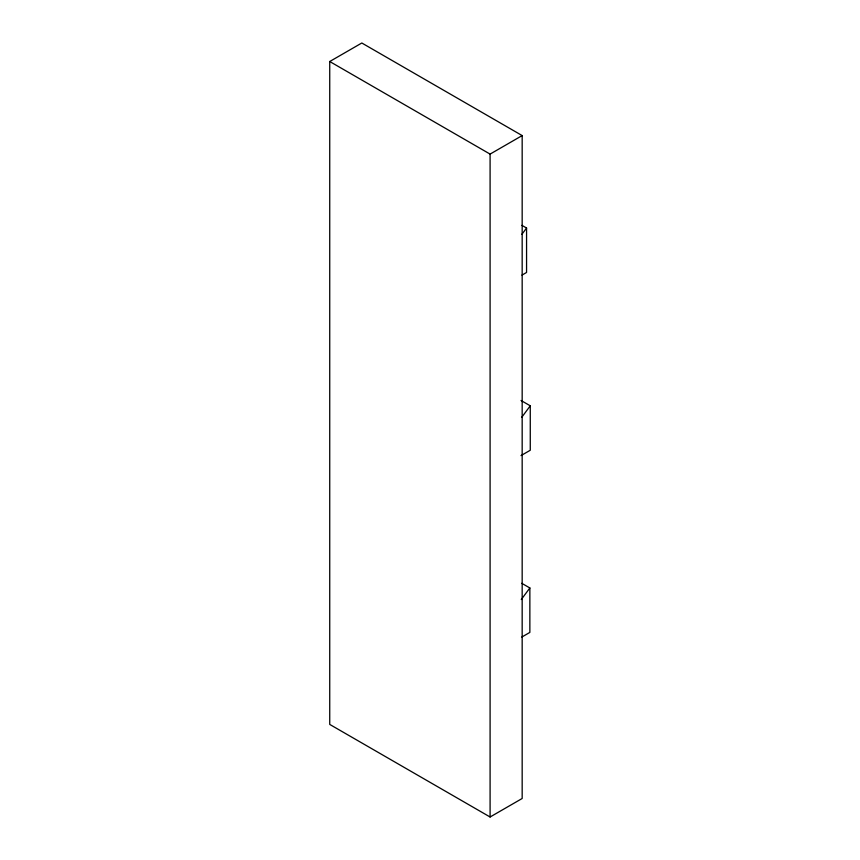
<?xml version="1.0" encoding="UTF-8"?>
<svg xmlns="http://www.w3.org/2000/svg" width="860" height="860" viewBox="0 0 860 860"><rect width="100%" height="100%" fill="white"/><g stroke="black" fill="none" stroke-linecap="round" stroke-linejoin="round"><path stroke-width="1.29" d="M521.88 234.328L526.567 228.029L521.945 225.363M521.687 417.379L530.265 405.812L521.031 400.481M521.278 599.528L529.857 587.971L521.773 583.306M329.735 61.511L361.813 43L522.17 135.579L522.17 798.488L490.092 817L329.735 724.421L329.735 61.511L490.092 154.101L522.17 135.579M521.945 275.135L526.567 272.469L526.567 228.029M521.031 455.585L530.265 450.253L530.265 405.812M521.773 637.077L529.857 632.412L529.857 587.971M490.092 154.101L490.092 817"/></g></svg>
